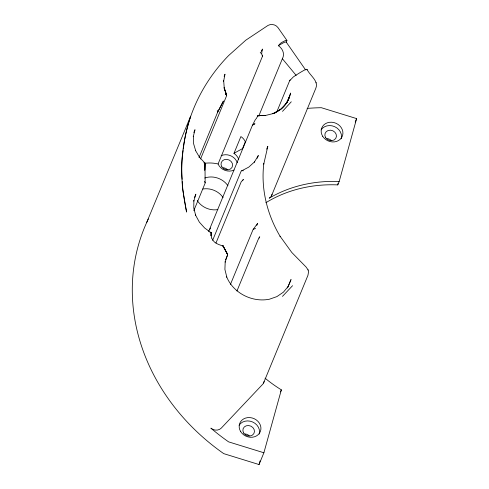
<?xml version="1.0" encoding="UTF-8"?>
<svg xmlns="http://www.w3.org/2000/svg" width="489" height="489" viewBox="0 0 489 489"><rect width="100%" height="100%" fill="white"/><g stroke="black" fill="none" stroke-linecap="round" stroke-linejoin="round"><path stroke-width="0.73" d="M194.396 197.715L195.844 194.194L193.815 201.095L193.876 200.631L193.785 207.966L195.649 215.276L195.478 214.952L199.359 222.134L204.616 227.966L211.156 232.746L211.126 235.417L211.719 238.009M261.841 53.295L261.872 50.722M211.156 232.746L211.071 235.857L211.279 232.984L209.983 232.55L210.881 232.593M204.75 162.923L203.901 162.776L204.989 163.112L204.781 170.154L204.989 163.112L199.494 157.256L195.514 150.459L195.686 150.771L193.552 143.546L193.332 136.235L193.277 136.694L194.989 129.738L193.827 132.556M204.274 163.35A34.193 29.762 22.4 0 1 218.082 163.968L262.477 56.259L261.951 54.56L260.24 52.189M183.149 150.539C179.903 171.046 182.501 191.865 186.584 212.055L182.391 187.648L182.214 181.553M183.32 149.047C187.067 113.906 204.041 80.746 228.62 55.563L245.771 40.208L268.045 25.397C271.352 23.539 275.857 24.566 278.027 27.671L286.933 40.44L286.206 42.647M265.857 202.727A129.377 112.604 22.4 0 1 337.777 184.897L337.96 183.497M287.563 287.972L291.041 279.525L288.088 286.554L288.376 286.181L283.449 292.135L276.884 296.609L269.39 299.225C252.208 302.63 233.375 293.174 226.639 276.841L226.81 277.165L224.903 269.402L225.203 261.646L225.142 262.11L227.666 254.549L222.758 245.551L222.306 245.967M204.989 163.112L205.136 183.161L193.821 210.618M211.224 233.308L211.279 232.984M205.019 163.687L205.087 163.369M262.477 56.259L262.293 55.22M307.104 69.97L306.713 69.236L304.806 69.878A151.553 131.908 22.4 0 0 293.321 76.956L289.622 80.777L276.86 111.749M148.332 218.98A212.177 184.671 22.4 0 0 223.766 453.651L259.036 464.55L260.05 460.895M259.036 464.55L263.889 452.771L281.352 389.849A129.377 112.604 22.4 0 1 265.062 378.186M337.777 184.897L339.164 181.529L356.628 118.607L321.359 107.708A212.177 184.671 22.4 0 0 307.098 108.405M261.786 51.369L262.459 49.047L261.878 50.459M222.764 245.93C219.977 244.958 214.977 243.681 212.886 240.191M224.115 76.321L224.989 74.206L223.632 81.235L223.687 80.783L224.255 88.093L226.651 95.642L200.539 158.998M199.029 157.568L217.684 112.109L223.381 101.137L217.684 112.109L217.263 110.398M238.736 159.652A11.088 9.652 22.4 0 0 233.956 153.399L240.894 136.572A11.088 9.652 22.4 0 1 245.612 142.623M245.399 141.657L242.507 148.668A188.522 164.078 22.4 0 0 233.956 153.399M208.614 231.56L252.428 125.263L255.637 119.059M256.224 118.839L257.856 115.642L265.38 115.52L257.856 115.642L257.385 116.027M258.858 115.783L282.379 58.723A11.088 9.652 22.4 0 0 278.351 45.697L280.325 43.466A4.034 1.18 -37.3 0 1 282.122 42.237L285.686 40.379L286.933 40.44M212.721 240.099L241.156 171.113L248.748 167.134L254.622 161.792L254.341 162.152L258.333 155.502L257.171 158.314M215.979 243.021L241.224 181.78L243.461 179.518L242.281 180.465M287.012 102.733L290.637 93.051C289.274 99.34 285.961 105.056 280.992 109.175L286.291 103.387L289.622 96.4C287.422 104.102 281.034 109.823 274.084 113.381L280.368 109.56M225.582 259.824L227.611 254.897M230.423 284.464L253.057 229.561L257.679 223.284L256.804 225.398M271.493 195.808L315.888 88.099C318.889 80.771 309.586 75.355 307.135 69.444M236.945 291.022L258.131 239.634L259.751 236.786L258.938 238.088M355.197 122.073L356.628 118.607M263.553 383.034L307.948 275.325L308.583 271.707L308.021 269.763M280.521 391.866L281.352 389.849M146.731 222.397L190.661 116.186C184.206 136.523 180.41 157.886 182.146 179.267M266.652 149.157L267.819 146.339L263.754 164.108L263.809 163.65C260.759 188.974 267.196 214.647 280.179 236.45L280.032 236.181L291.792 252.465L306.114 267.067L308.192 270.087M289.622 80.777L290.148 79.927M252.428 125.263L254.971 123.76L253.608 124.249M282.501 111.37L291.273 101.785M282.465 296.383L292.569 285.692M253.29 229.225L255.6 228.546M280.429 109.554L272.758 113.686L273.094 113.589L265.637 115.441L258.204 115.691L259.023 116.205M241.743 170.637L243.406 170.802M263.889 452.771L228.62 441.873A212.177 184.671 22.4 0 1 210.869 428.15A7.39 6.436 22.4 0 0 221.272 428.119L262.611 384.366A7.39 6.436 22.4 0 0 264.072 381.493M226.321 94.597L225.38 94.004L226.707 95.294L224.066 87.72L226.59 94.933M226.872 253.62L227.55 254.207M305.582 69.89L286.242 42.121L285.454 41.944L283.901 42.549A188.522 164.078 22.4 0 0 278.351 45.697M282.379 58.723L296.163 75.404M204.494 181.419L205.203 182.782M315.998 82.537L316.175 82.867M234.09 170.025A11.088 9.652 22.4 0 1 218.082 163.968M221.162 155.698A11.088 9.652 22.4 0 1 237.275 162.776M211.749 238.186A34.193 29.762 22.4 0 1 212.733 240.026M209.592 229.842A151.553 131.908 22.4 0 1 210.57 227.99M272.025 194.274A7.39 6.436 22.4 0 1 269.225 198.167A129.377 112.604 22.4 0 1 339.164 181.529M217.868 209.585A18.484 16.088 22.4 0 1 197.263 200.539M204.744 178.02A18.484 16.088 22.4 0 1 227.941 185.741M202.843 189.023A18.484 16.088 22.4 0 1 223.082 197.525M321.102 129.872A11.088 9.652 22.4 0 1 334.598 126.633A11.088 9.652 22.4 0 1 341.23 138.711M239.115 425.216A11.088 9.652 22.4 0 1 252.611 421.976A11.088 9.652 22.4 0 1 259.243 434.055M223.222 167.764A5.917 5.147 22.4 0 1 227.367 169.585M245.068 433.951A5.917 5.147 22.4 0 1 249.213 435.772M327.055 138.607A5.917 5.147 22.4 0 1 331.2 140.429M222.856 245.527L227.666 254.549L222.856 245.527M240.741 431.695A11.088 9.652 22.4 0 0 259.604 432.991A11.088 9.652 22.4 0 0 249.812 417.575A11.088 9.652 22.4 0 0 240.741 431.695M322.728 136.352A11.088 9.652 22.4 0 0 341.591 137.647A11.088 9.652 22.4 0 0 331.799 122.232A11.088 9.652 22.4 0 0 322.728 136.352M243.699 433.065A5.917 5.147 22.4 0 0 253.76 433.755A5.917 5.147 22.4 0 0 248.534 425.534A5.917 5.147 22.4 0 0 243.699 433.065M221.853 166.877A5.917 5.147 22.4 0 0 231.914 167.568A5.917 5.147 22.4 0 0 226.688 159.347A5.917 5.147 22.4 0 0 221.853 166.877M325.686 137.721A5.917 5.147 22.4 0 0 335.747 138.411A5.917 5.147 22.4 0 0 330.521 130.19A5.917 5.147 22.4 0 0 325.686 137.721"/></g></svg>
